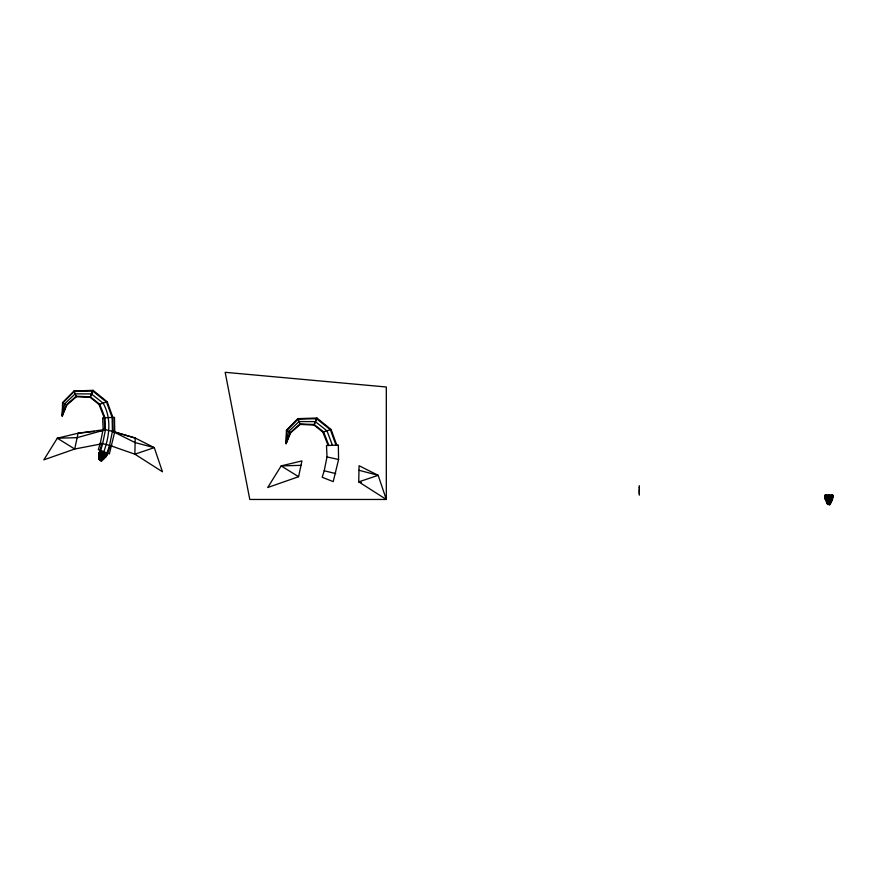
<?xml version="1.0" encoding="UTF-8"?>
<svg xmlns="http://www.w3.org/2000/svg" width="877" height="877" viewBox="0 0 877 877"><rect width="100%" height="100%" fill="white"/><g stroke="black" fill="none" stroke-linecap="round" stroke-linejoin="round"><path stroke-width="1.32" d="M639.278 493.641L639.278 489.322M639.278 488.138L639.278 487.316M828.173 503.716L830.267 504.111L832.317 499.539M831.517 501.94L826.342 501.94L827.581 504.111L829.686 504.692L832.47 499.539L832.887 495.187L824.961 495.187L825.378 499.539L827.504 504.111L828.173 504.692L828.173 495.187M828.173 498.827L828.173 497.643M828.173 496.831L828.173 495.823M830.113 503.146L829.686 504.593L831.944 499.539L832.503 495.187M829.686 499.539L829.686 498.827M829.686 497.643L829.686 496.831M829.686 495.823L828.929 495.187L825.443 497.643L828.173 504.089L827.504 504.111L830.355 504.111M64.131 409.493L62.245 415.917L62.552 402.576L74.008 390.967L93.083 390.342L107.246 401.841L112.892 417.441L113.166 431.484L135.201 438.04L154.286 447.643L162.453 471.782L134.872 454.187L109.559 445.341L112.431 431.32L112.135 417.463L106.523 402.061L92.666 391.021L74.216 391.46L62.925 402.784L62.245 415.917L66.816 405.031L76.387 396.733L90.221 397.38L98.991 404.429L104.253 417.803L104.725 429.587L78.086 433.216L57.312 438.204L43.85 459.844L74.72 449.013L102.642 443.652L105.47 429.752L105.01 417.77L99.715 404.198L90.298 396.832L76.178 396.229L66.444 404.812L62.245 415.917L62.695 412.113M328.119 445.483L322.857 432.109L314.087 425.06L300.252 424.413L290.671 432.712L286.11 443.598L286.417 430.256L297.873 418.647L316.948 418.022L331.111 429.522L336.757 445.121M831.637 495.187L831.319 499.539L829.686 501.94L830.64 496.338L831.637 495.187L832.207 496.338M99.89 459.767L99.244 459.548L101.82 460.557L106.676 455.514L99.189 452.576C98.838 454.1 98.608 460.546 99.868 459.8C99.868 457.421 97.566 450.065 101.315 450.778L101.831 452.214L99.66 460.337L101.063 460.885C103.179 459.734 109.537 454.714 106.358 452.751L105.01 453.453C96.876 465.435 103.596 460.414 107.158 453.069M328.875 445.45L323.58 431.879L314.163 424.523L300.044 423.909L290.298 432.504L286.11 443.598L286.79 430.475L298.07 419.151L316.531 418.713L330.388 429.752L336.001 445.154M825.575 497.643L826.167 495.187L827.219 496.338L828.173 501.94L825.915 499.539M825.06 495.187L825.542 499.539L825.027 497.643M288.369 435.891L286.11 443.598L286.406 441.065M832.712 497.643L832.788 495.187M90.221 397.38L93.083 390.342M314.087 425.06L316.948 418.022M62.245 415.917L64.69 403.804L75.192 393.85L91.482 393.937M286.11 443.598L288.555 431.495L299.057 421.541L315.347 421.629L326.968 430.815L332.427 445.308M100.34 443.093L103.157 429.237L102.642 417.869L114.47 417.364L114.723 431.824L109.362 453.924L98.323 449.605L100.34 443.093L111.861 445.9M324.205 470.774L327.011 456.928L326.507 445.549L338.336 445.056L338.577 459.515L333.227 481.616L322.188 477.285L324.205 470.774L335.727 473.58M298.575 476.704L301.951 460.907L281.177 465.895L267.715 487.535L298.575 476.704L281.177 465.895L301.008 465.347M100.219 459.932L99.32 459.581L98.958 457.103L100.68 457.772L100.022 454.944L101.315 450.778M100.022 450.263L101.896 443.466M100.702 450.526L102.642 443.652M830.256 496.338L830.64 495.187M100.504 450.46L99.507 458.616M106.994 453.003L109.559 445.341M107.674 453.266L110.305 445.516M99.693 460.239L101.896 460.589L100.921 460.206L103.047 458.353M101.206 460.447L103.376 458.474M102.247 453.771L103.135 451.491L99.66 460.337M103.563 458.901L102.083 458.32L104.538 452.039L101.063 460.885L101.896 460.589L99.32 459.581M103.42 452.839C109.384 436.867 111.938 418.603 103.113 403.135L91.449 393.959M106.358 452.751L104.484 456.687L102.083 458.32L104.67 456.764M101.557 455.536L100.68 457.772L98.937 454.516L99.156 457.18M90.298 396.832L92.666 391.021M314.163 424.523L316.531 418.713M825.652 496.338L826.167 495.187L826.54 499.539L828.173 501.94M99.704 451.381L100.219 450.35M103.289 456.215L105.547 457.103L107.52 453.201M104.758 456.807L106.029 455.262M828.173 496.338L828.929 495.187L832.416 497.643M829.686 501.94L831.944 499.539M104.988 456.895L106.446 455.426M826.671 495.187L824.709 496.338L832.887 496.338M102.719 452.554L103.848 451.765L106.183 455.316M99.474 451.293L101.732 450.931M98.991 404.429L107.246 401.841M322.857 432.109L331.111 429.522M105.47 429.752L77.143 437.667L57.312 438.204L74.72 449.013L78.086 433.216L93.894 431.528M104.122 453.113L103.848 451.765L99.693 452.773L100.833 453.223M97.84 431.1L101.787 430.673M824.906 497.643L832.953 497.643M825.378 499.539L832.47 499.539M361.324 482.394L358.737 481.879L359.066 465.72L378.151 475.323L386.318 499.462L249.792 499.462L225.17 372.308L386.318 386.998L386.318 499.462L358.737 481.879L378.151 475.323L358.967 470.269M327.011 456.928L338.577 459.515M103.157 429.237L114.723 431.824M112.092 431.331L135.201 438.04L134.872 454.187L154.286 447.643L135.102 442.589L112.431 431.32M106.446 454.023L107.334 454.374L105.01 453.453M101.228 455.415L99.825 454.867M100.11 451.534L101.831 452.214M100.943 451.863L105.898 453.804M100.022 454.944L104.484 456.687M99.331 457.246L103.409 458.846M286.417 430.256L290.671 432.712M62.552 402.576L66.816 405.031M297.873 418.647L300.252 424.413M74.008 390.967L76.387 396.733M827.219 495.187L827.592 496.338M825.443 497.643L825.356 495.187M829.686 495.187L829.686 504.692M828.929 495.187L828.929 496.338M639.278 485.683L639.278 495.187M829.686 503.891L829.686 504.593L830.267 504.111L829.686 503.891M830.497 500.734L830.398 501.94L831.177 501.249L830.497 500.734M99.287 452.62L99.079 454.571L99.397 452.664M100.351 456.358L100 457.509L99.529 456.588L100.351 456.358M103.278 457.509L102.741 458.583L103.716 458.222L103.278 457.509M827.351 500.734L826.682 501.249L827.46 501.94L827.351 500.734"/></g></svg>
